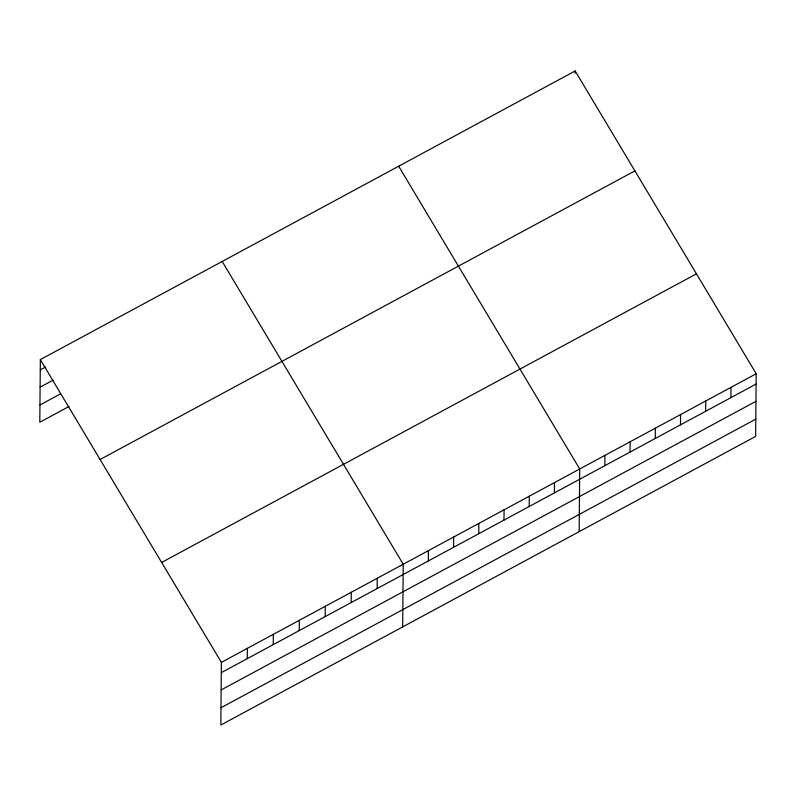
<?xml version="1.0" encoding="UTF-8"?>
<svg xmlns="http://www.w3.org/2000/svg" width="796" height="796" viewBox="0 0 796 796"><rect width="100%" height="100%" fill="white"/><g stroke="black" fill="none" stroke-linecap="round" stroke-linejoin="round"><path stroke-width="1.19" d="M40.347 359.593L221.387 662.372L220.84 725.027L755.653 436.407L756.2 373.752L575.16 70.973L40.347 359.593L39.8 422.248L69.023 406.477M247.277 658.64L247.367 648.352M273.257 644.621L273.346 634.332M299.226 630.601L299.316 620.313M325.206 616.592L325.295 606.293M351.185 602.572L351.275 592.274M377.165 588.552L377.254 578.254M402.676 626.9L403.224 564.235L222.184 261.466M428.348 560.921L428.437 550.633M453.561 547.32L453.65 537.021M478.774 533.708L478.864 523.42M503.987 520.106L504.077 509.808M529.201 506.495L529.29 496.207M554.414 492.893L554.504 482.595M575.14 73.262L575.16 70.973M579.17 531.648L579.717 468.993L398.667 166.215M604.841 465.68L604.93 455.382M630.044 452.068L630.133 441.78M655.257 438.467L655.347 428.178M680.471 424.855L680.56 414.567M705.684 411.253L705.773 400.965M730.897 397.642L730.987 387.353M40.258 369.881L45.67 366.966M40.108 387.164L53.093 380.16M39.949 404.975L60.516 393.871M100.087 459.511L634.9 170.891M161.648 562.454L696.46 273.834M221.387 662.372L756.2 373.752M221.298 672.66L756.11 384.04M221.149 689.943L755.961 401.323M220.999 707.743L755.802 419.124"/></g></svg>
